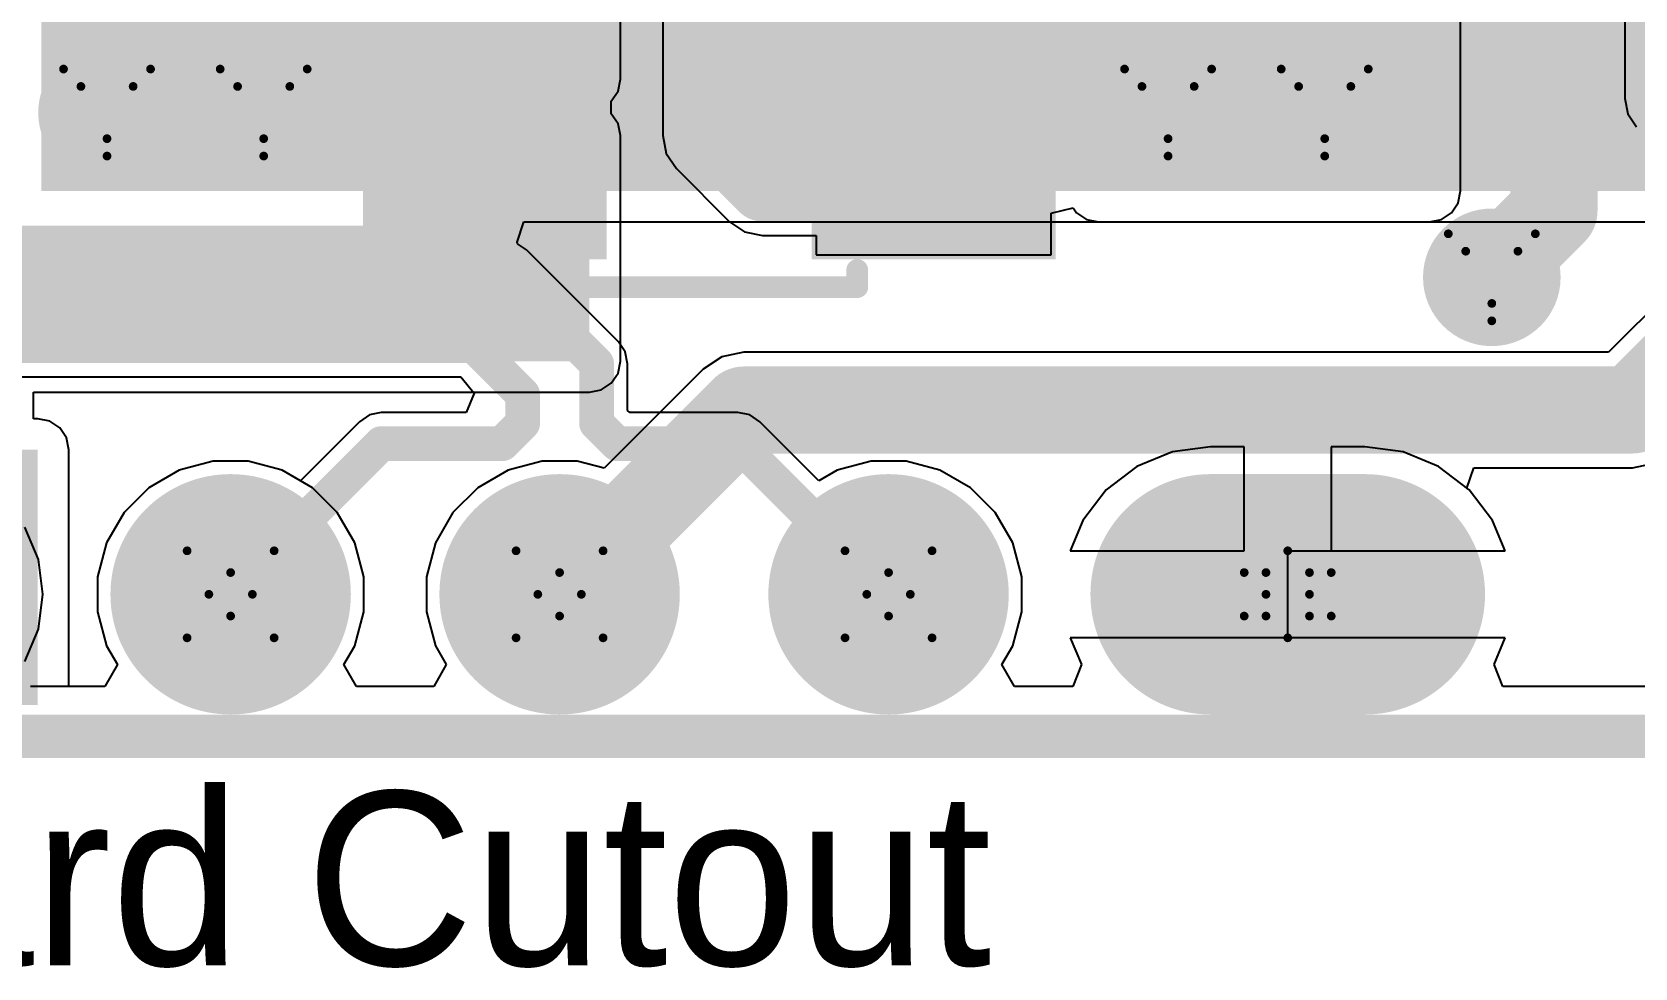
# Model space of a CAD drawing. Header units: millimetres. Extents: x -6 to 194, y -120 to 229.
# Drawn here: x 13.91 to 23.27, y 9.38 to 14.85 of the extents above; entities that cross this region are included whole.
import ezdxf

# ---------------------------------------------------------------- set-up
doc = ezdxf.new("R2010")
doc.units = ezdxf.units.MM
for name, color, linetype in [('BottomLayer', 5, 'Continuous'), ('BottomSolder', 6, 'Continuous'), ('DrillDrawing', 1, 'Continuous'), ('Mechanical2', 216, 'Continuous'), ('MultiLayer', 9, 'Continuous'), ('PadHoleLayer', 156, 'Continuous'), ('TopLayer', 1, 'Continuous'), ('TopOverlay', 2, 'Continuous'), ('TopPaste', 8, 'Continuous'), ('TopSolder', 216, 'Continuous'), ('ViaHoleLayer', 16, 'Continuous')]:
    doc.layers.add(name, color=color, linetype=linetype)

# ---------------------------------------------------------------- blocks, each defined once
blk = doc.blocks.new('SOT_23_6_10')
at = {"layer": 'TopLayer'}
for points in [[(-1.92, 1.26), (-0.7, 1.26), (-0.7, 0.64), (-1.92, 0.64)], [(0.7, 1.26), (1.92, 1.26), (1.92, 0.64), (0.7, 0.64)], [(-1.92, 0.31), (-0.7, 0.31), (-0.7, -0.31), (-1.92, -0.31)], [(0.7, 0.31), (1.92, 0.31), (1.92, -0.31), (0.7, -0.31)], [(-1.92, -0.64), (-0.7, -0.64), (-0.7, -1.26), (-1.92, -1.26)], [(0.7, -0.64), (1.92, -0.64), (1.92, -1.26), (0.7, -1.26)]]:
    blk.add_hatch(color=1, dxfattribs=at).paths.add_polyline_path(points)
at = {"layer": 'TopPaste'}
for points in [[(-1.92, 1.26), (-0.7, 1.26), (-0.7, 0.64), (-1.92, 0.64)], [(0.7, 1.26), (1.92, 1.26), (1.92, 0.64), (0.7, 0.64)], [(-1.92, 0.31), (-0.7, 0.31), (-0.7, -0.31), (-1.92, -0.31)], [(0.7, 0.31), (1.92, 0.31), (1.92, -0.31), (0.7, -0.31)], [(-1.92, -0.64), (-0.7, -0.64), (-0.7, -1.26), (-1.92, -1.26)], [(0.7, -0.64), (1.92, -0.64), (1.92, -1.26), (0.7, -1.26)]]:
    blk.add_hatch(color=8, dxfattribs=at).paths.add_polyline_path(points)
at = {"layer": 'TopSolder'}
for points in [[(-2.0216, 1.3616), (-0.5984, 1.3616), (-0.5984, 0.5384), (-2.0216, 0.5384)], [(0.5984, 1.3616), (2.0216, 1.3616), (2.0216, 0.5384), (0.5984, 0.5384)], [(-2.0216, 0.4116), (-0.5984, 0.4116), (-0.5984, -0.4116), (-2.0216, -0.4116)], [(0.5984, 0.4116), (2.0216, 0.4116), (2.0216, -0.4116), (0.5984, -0.4116)], [(-2.0216, -0.5384), (-0.5984, -0.5384), (-0.5984, -1.3616), (-2.0216, -1.3616)], [(0.5984, -0.5384), (2.0216, -0.5384), (2.0216, -1.3616), (0.5984, -1.3616)]]:
    blk.add_hatch(color=216, dxfattribs=at).paths.add_polyline_path(points)
at = {"layer": 'TopOverlay', "const_width": 0.127}
for points in [[(-0.889, 1.524), (0.8636, 1.524)], [(-0.889, 1.424), (-0.889, 1.524)], [(0.8636, 1.424), (0.8636, 1.524)], [(-2.1844, 1.0922), (-2.0574, 0.9652)], [(-2.1844, 0.8382), (-2.1844, 1.0922)], [(-2.1844, 0.8382), (-2.0574, 0.9652)], [(-0.889, -1.524), (-0.889, -1.424)], [(0.8636, -1.524), (0.8636, -1.424)], [(-0.889, -1.524), (0.8636, -1.524)]]:
    blk.add_lwpolyline(points, dxfattribs=at)
at = {"layer": 'TopOverlay', "const_width": 0.0635}
for points in [[(-0.9207, 1.524, 1), (-0.8572, 1.524, 1)], [(-0.9207, 1.524, 1), (-0.8572, 1.524, 1)], [(0.8318, 1.524, 1), (0.8953, 1.524, 1)], [(0.8318, 1.524, 1), (0.8953, 1.524, 1)], [(-0.9207, 1.424, 1), (-0.8572, 1.424, 1)], [(0.8318, 1.424, 1), (0.8953, 1.424, 1)], [(-2.2161, 1.0922, 1), (-2.1526, 1.0922, 1)], [(-2.2161, 1.0922, 1), (-2.1526, 1.0922, 1)], [(-2.0892, 0.9652, 1), (-2.0257, 0.9652, 1)], [(-2.0892, 0.9652, 1), (-2.0257, 0.9652, 1)], [(-2.2161, 0.8382, 1), (-2.1526, 0.8382, 1)], [(-2.2161, 0.8382, 1), (-2.1526, 0.8382, 1)], [(-0.9207, -1.424, 1), (-0.8572, -1.424, 1)], [(0.8318, -1.424, 1), (0.8953, -1.424, 1)], [(-0.9207, -1.524, 1), (-0.8572, -1.524, 1)], [(-0.9207, -1.524, 1), (-0.8572, -1.524, 1)], [(0.8318, -1.524, 1), (0.8953, -1.524, 1)], [(0.8318, -1.524, 1), (0.8953, -1.524, 1)]]:
    blk.add_lwpolyline(points, format="xyb", close=True, dxfattribs=at)
blk = doc.blocks.new('U224_051N_3GRA035_11')
at = {"layer": 'BottomLayer'}
h = blk.add_hatch(color=5, dxfattribs=at)
edge = h.paths.add_edge_path()
edge.add_arc((-1.92, 4.3), 0.6, 0, 360)
h = blk.add_hatch(color=5, dxfattribs=at)
edge = h.paths.add_edge_path()
edge.add_arc((0, 4.3), 0.6, 0, 360)
h = blk.add_hatch(color=5, dxfattribs=at)
edge = h.paths.add_edge_path()
edge.add_arc((1.92, 4.3), 0.6, 0, 360)
h = blk.add_hatch(color=5, dxfattribs=at)
edge = h.paths.add_edge_path()
edge.add_arc((4.7, 4.3), 0.6, 270, 450)
edge.add_line((4.7, 4.9), (3.8, 4.9))
edge.add_arc((3.8, 4.3), 0.6, 90, 270)
edge.add_line((3.8, 3.7), (4.7, 3.7))
at = {"layer": 'BottomSolder'}
h = blk.add_hatch(color=6, dxfattribs=at)
edge = h.paths.add_edge_path()
edge.add_arc((-1.92, 4.3), 0.7016, 0, 360)
h = blk.add_hatch(color=6, dxfattribs=at)
edge = h.paths.add_edge_path()
edge.add_arc((0, 4.3), 0.7016, 0, 360)
h = blk.add_hatch(color=6, dxfattribs=at)
edge = h.paths.add_edge_path()
edge.add_arc((1.92, 4.3), 0.7016, 0, 360)
h = blk.add_hatch(color=6, dxfattribs=at)
edge = h.paths.add_edge_path()
edge.add_arc((4.7, 4.3), 0.7016, 270, 450)
edge.add_line((4.7, 5.0016), (3.8, 5.0016))
edge.add_arc((3.8, 4.3), 0.7016, 90, 270)
edge.add_line((3.8, 3.5984), (4.7, 3.5984))
at = {"layer": 'MultiLayer'}
h = blk.add_hatch(color=9, dxfattribs=at)
edge = h.paths.add_edge_path()
edge.add_arc((-1.92, 4.3), 0.6, 0, 360)
h = blk.add_hatch(color=9, dxfattribs=at)
edge = h.paths.add_edge_path()
edge.add_arc((0, 4.3), 0.6, 0, 360)
h = blk.add_hatch(color=9, dxfattribs=at)
edge = h.paths.add_edge_path()
edge.add_arc((1.92, 4.3), 0.6, 0, 360)
h = blk.add_hatch(color=9, dxfattribs=at)
edge = h.paths.add_edge_path()
edge.add_arc((4.7, 4.3), 0.6, 270, 450)
edge.add_line((4.7, 4.9), (3.8, 4.9))
edge.add_arc((3.8, 4.3), 0.6, 90, 270)
edge.add_line((3.8, 3.7), (4.7, 3.7))
at = {"layer": 'PadHoleLayer'}
h = blk.add_hatch(color=156, dxfattribs=at)
edge = h.paths.add_edge_path()
edge.add_arc((-1.92, 4.3), 0.36, 0, 360)
h = blk.add_hatch(color=156, dxfattribs=at)
edge = h.paths.add_edge_path()
edge.add_arc((0, 4.3), 0.36, 0, 360)
h = blk.add_hatch(color=156, dxfattribs=at)
edge = h.paths.add_edge_path()
edge.add_arc((1.92, 4.3), 0.36, 0, 360)
h = blk.add_hatch(color=156, dxfattribs=at)
edge = h.paths.add_edge_path()
edge.add_arc((4.65, 4.3), 0.36, 270, 450)
edge.add_line((4.65, 4.66), (3.85, 4.66))
edge.add_arc((3.85, 4.3), 0.36, 90, 270)
edge.add_line((3.85, 3.94), (4.65, 3.94))
at = {"layer": 'TopLayer'}
h = blk.add_hatch(color=1, dxfattribs=at)
edge = h.paths.add_edge_path()
edge.add_arc((-1.92, 4.3), 0.6, 0, 360)
h = blk.add_hatch(color=1, dxfattribs=at)
edge = h.paths.add_edge_path()
edge.add_arc((0, 4.3), 0.6, 0, 360)
h = blk.add_hatch(color=1, dxfattribs=at)
edge = h.paths.add_edge_path()
edge.add_arc((1.92, 4.3), 0.6, 0, 360)
h = blk.add_hatch(color=1, dxfattribs=at)
edge = h.paths.add_edge_path()
edge.add_arc((4.7, 4.3), 0.6, 270, 450)
edge.add_line((4.7, 4.9), (3.8, 4.9))
edge.add_arc((3.8, 4.3), 0.6, 90, 270)
edge.add_line((3.8, 3.7), (4.7, 3.7))
at = {"layer": 'TopSolder'}
h = blk.add_hatch(color=216, dxfattribs=at)
edge = h.paths.add_edge_path()
edge.add_arc((-1.92, 4.3), 0.7016, 0, 360)
h = blk.add_hatch(color=216, dxfattribs=at)
edge = h.paths.add_edge_path()
edge.add_arc((0, 4.3), 0.7016, 0, 360)
h = blk.add_hatch(color=216, dxfattribs=at)
edge = h.paths.add_edge_path()
edge.add_arc((1.92, 4.3), 0.7016, 0, 360)
h = blk.add_hatch(color=216, dxfattribs=at)
edge = h.paths.add_edge_path()
edge.add_arc((4.7, 4.3), 0.7016, 270, 450)
edge.add_line((4.7, 5.0016), (3.8, 5.0016))
edge.add_arc((3.8, 4.3), 0.7016, 90, 270)
edge.add_line((3.8, 3.5984), (4.7, 3.5984))
at = {"layer": 'TopOverlay', "const_width": 0.127}
for points in [[(-6.8, 3.4714), (0, 3.4714)], [(0, 3.4714), (6.8, 3.4714)]]:
    blk.add_lwpolyline(points, dxfattribs=at)
at = {"layer": 'TopOverlay', "const_width": 0.0635}
blk.add_lwpolyline([(-0.0318, 3.4714, 1), (0.0318, 3.4714, 1)], format="xyb", close=True, dxfattribs=at)
blk.add_lwpolyline([(-0.0318, 3.4714, 1), (0.0318, 3.4714, 1)], format="xyb", close=True, dxfattribs=at)
at = {"layer": 'TopOverlay'}
blk.add_text('Board Cutout', height=1.016, rotation=360, dxfattribs=at).set_placement((-5.4863, 2.1336))

msp = doc.modelspace()

# ---------------------------------------------------------------- hatches: boundary and pattern name
at = {"layer": 'BottomLayer'}
msp.add_hatch(color=5, dxfattribs=at).paths.add_polyline_path([(13.9673, 13.9192), (50.1142, 13.9192), (50.1142, 15.7695), (13.9673, 15.7695)])
h = msp.add_hatch(color=5, dxfattribs=at)
edge = h.paths.add_edge_path()
edge.add_arc((14.351, 14.3764), 0.3, 0, 360)
h = msp.add_hatch(color=5, dxfattribs=at)
edge = h.paths.add_edge_path()
edge.add_arc((15.2654, 14.3764), 0.3, 0, 360)
h = msp.add_hatch(color=5, dxfattribs=at)
edge = h.paths.add_edge_path()
edge.add_arc((20.544, 14.3764), 0.3, 0, 360)
h = msp.add_hatch(color=5, dxfattribs=at)
edge = h.paths.add_edge_path()
edge.add_arc((21.4584, 14.3764), 0.3, 0, 360)
h = msp.add_hatch(color=5, dxfattribs=at)
edge = h.paths.add_edge_path()
edge.add_arc((22.4336, 13.4147), 0.3, 0, 360)
at = {"layer": 'BottomSolder'}
h = msp.add_hatch(color=6, dxfattribs=at)
edge = h.paths.add_edge_path()
edge.add_arc((14.351, 14.3764), 0.4016, 0, 360)
h = msp.add_hatch(color=6, dxfattribs=at)
edge = h.paths.add_edge_path()
edge.add_arc((15.2654, 14.3764), 0.4016, 0, 360)
h = msp.add_hatch(color=6, dxfattribs=at)
edge = h.paths.add_edge_path()
edge.add_arc((20.544, 14.3764), 0.4016, 0, 360)
h = msp.add_hatch(color=6, dxfattribs=at)
edge = h.paths.add_edge_path()
edge.add_arc((21.4584, 14.3764), 0.4016, 0, 360)
h = msp.add_hatch(color=6, dxfattribs=at)
edge = h.paths.add_edge_path()
edge.add_arc((22.4336, 13.4147), 0.4016, 0, 360)
at = {"layer": 'TopLayer'}
for points in [[(20.1373, 13.9192), (22.0698, 13.9192), (22.0698, 16.4113), (20.1373, 16.4113)], [(13.9673, 13.9192), (15.6818, 13.9192), (15.6818, 15.7695), (13.9673, 15.7695)], [(13.9673, 14.5716), (17.1662, 14.5716), (17.1662, 15.1916), (13.9673, 15.1916)], [(18.5662, 14.5716), (22.0698, 14.5716), (22.0698, 15.1916), (18.5662, 15.1916)], [(15.9462, 12.925), (17.1662, 12.925), (17.1662, 14.2416), (15.9462, 14.2416)], [(11.844, 12.925), (17.1662, 12.925), (17.1662, 13.7155), (11.844, 13.7155)], [(11.5262, 10.9179), (13.9468, 10.9179), (13.9468, 12.4079), (11.5262, 12.4079)]]:
    msp.add_hatch(color=1, dxfattribs=at).paths.add_polyline_path(points)
h = msp.add_hatch(color=1, dxfattribs=at)
edge = h.paths.add_edge_path()
edge.add_arc((14.351, 14.3764), 0.3, 0, 360)
h = msp.add_hatch(color=1, dxfattribs=at)
edge = h.paths.add_edge_path()
edge.add_arc((15.2654, 14.3764), 0.3, 0, 360)
h = msp.add_hatch(color=1, dxfattribs=at)
edge = h.paths.add_edge_path()
edge.add_arc((20.544, 14.3764), 0.3, 0, 360)
h = msp.add_hatch(color=1, dxfattribs=at)
edge = h.paths.add_edge_path()
edge.add_arc((21.4584, 14.3764), 0.3, 0, 360)
h = msp.add_hatch(color=1, dxfattribs=at)
edge = h.paths.add_edge_path()
edge.add_arc((22.4336, 13.4147), 0.3, 0, 360)
at = {"layer": 'TopSolder'}
h = msp.add_hatch(color=216, dxfattribs=at)
edge = h.paths.add_edge_path()
edge.add_arc((14.351, 14.3764), 0.4016, 0, 360)
h = msp.add_hatch(color=216, dxfattribs=at)
edge = h.paths.add_edge_path()
edge.add_arc((15.2654, 14.3764), 0.4016, 0, 360)
h = msp.add_hatch(color=216, dxfattribs=at)
edge = h.paths.add_edge_path()
edge.add_arc((20.544, 14.3764), 0.4016, 0, 360)
h = msp.add_hatch(color=216, dxfattribs=at)
edge = h.paths.add_edge_path()
edge.add_arc((21.4584, 14.3764), 0.4016, 0, 360)
h = msp.add_hatch(color=216, dxfattribs=at)
edge = h.paths.add_edge_path()
edge.add_arc((22.4336, 13.4147), 0.4016, 0, 360)
at = {"layer": 'ViaHoleLayer'}
h = msp.add_hatch(color=16, dxfattribs=at)
edge = h.paths.add_edge_path()
edge.add_arc((14.351, 14.3764), 0.15, 0, 360)
h = msp.add_hatch(color=16, dxfattribs=at)
edge = h.paths.add_edge_path()
edge.add_arc((15.2654, 14.3764), 0.15, 0, 360)
h = msp.add_hatch(color=16, dxfattribs=at)
edge = h.paths.add_edge_path()
edge.add_arc((20.544, 14.3764), 0.15, 0, 360)
h = msp.add_hatch(color=16, dxfattribs=at)
edge = h.paths.add_edge_path()
edge.add_arc((21.4584, 14.3764), 0.15, 0, 360)
h = msp.add_hatch(color=16, dxfattribs=at)
edge = h.paths.add_edge_path()
edge.add_arc((22.4336, 13.4147), 0.15, 0, 360)

# ---------------------------------------------------------------- linework, layer by layer
at = {"layer": 'BottomLayer'}
for p, q in [((16.7444, 13.6204), (16.7838, 13.7379)), ((16.7838, 13.7379), (50.1142, 13.7379)), ((16.7462, 13.6109), (16.7444, 13.6204)), ((16.7995, 13.5753), (16.7462, 13.6109)), ((17.3365, 13.0382), (16.7995, 13.5753)), ((17.3758, 12.9794), (17.3365, 13.0382)), ((17.3896, 12.9101), (17.3758, 12.9794)), ((11.24, 12.834), (16.4153, 12.834)), ((16.4153, 12.834), (16.4937, 12.7387)), ((17.3896, 12.638), (17.3896, 12.9101)), ((16.4937, 12.7387), (16.4467, 12.6251)), ((17.4025, 12.6251), (17.3896, 12.638)), ((15.8237, 12.572), (15.4793, 12.2277)), ((15.8825, 12.6113), (15.8237, 12.572)), ((15.9519, 12.6251), (15.8825, 12.6113)), ((16.4467, 12.6251), (15.9519, 12.6251)), ((18.0331, 12.6251), (17.4025, 12.6251)), ((18.1024, 12.6113), (18.0331, 12.6251)), ((18.1612, 12.572), (18.1024, 12.6113)), ((18.5056, 12.2277), (18.1612, 12.572)), ((20.5695, 12.3964), (20.3618, 12.3104)), ((20.7924, 12.4258), (20.5695, 12.3964)), ((20.9884, 12.4258), (20.7924, 12.4258)), ((20.9884, 11.8184), (20.9884, 12.4258)), ((21.6925, 12.4258), (21.4964, 12.4258)), ((21.4964, 12.4258), (21.4964, 11.8184)), ((21.9154, 12.3964), (21.6925, 12.4258)), ((22.1231, 12.3104), (21.9154, 12.3964)), ((14.7722, 12.2892), (14.5949, 12.1868)), ((14.97, 12.3422), (14.7722, 12.2892)), ((15.1748, 12.3422), (14.97, 12.3422)), ((15.3727, 12.2892), (15.1748, 12.3422)), ((15.4793, 12.2277), (15.3727, 12.2892)), ((18.6122, 12.2892), (18.5056, 12.2277)), ((18.8101, 12.3422), (18.6122, 12.2892)), ((19.0149, 12.3422), (18.8101, 12.3422)), ((19.2127, 12.2892), (19.0149, 12.3422)), ((19.39, 12.1868), (19.2127, 12.2892)), ((20.3618, 12.3104), (20.1834, 12.1735)), ((22.3015, 12.1735), (22.1231, 12.3104)), ((14.5949, 12.1868), (14.4501, 12.042)), ((19.5348, 12.042), (19.39, 12.1868)), ((20.1834, 12.1735), (20.0465, 11.9951)), ((22.4384, 11.9951), (22.3015, 12.1735)), ((14.4501, 12.042), (14.3477, 11.8646)), ((19.6372, 11.8646), (19.5348, 12.042)), ((20.0465, 11.9951), (19.9733, 11.8184)), ((22.5116, 11.8184), (22.4384, 11.9951)), ((13.9502, 11.7675), (13.8719, 11.9567)), ((14.3477, 11.8646), (14.2947, 11.6668)), ((19.6903, 11.6668), (19.6372, 11.8646)), ((19.9733, 11.8184), (20.9884, 11.8184)), ((21.4964, 11.8184), (22.5116, 11.8184)), ((13.977, 11.5644), (13.9502, 11.7675)), ((14.2947, 11.6668), (14.2947, 11.462)), ((19.6903, 11.462), (19.6903, 11.6668)), ((13.9502, 11.3614), (13.977, 11.5644)), ((14.2947, 11.462), (14.3477, 11.2642)), ((19.6372, 11.2642), (19.6903, 11.462)), ((13.8719, 11.1722), (13.9502, 11.3614)), ((14.3477, 11.2642), (14.4113, 11.154)), ((19.5736, 11.154), (19.6372, 11.2642)), ((21.2424, 11.3104), (19.9733, 11.3104)), ((19.9733, 11.3104), (20.0381, 11.154)), ((22.5116, 11.3104), (21.2424, 11.3104)), ((22.4468, 11.154), (22.5116, 11.3104)), ((14.4113, 11.154), (14.3379, 11.027)), ((19.647, 11.027), (19.5736, 11.154)), ((20.0381, 11.154), (19.9873, 11.027)), ((22.4976, 11.027), (22.4468, 11.154)), ((14.3379, 11.027), (13.9041, 11.027)), ((19.9873, 11.027), (19.647, 11.027)), ((23.9811, 11.027), (22.4976, 11.027))]:
    msp.add_line(p, q, dxfattribs=at)
at = {"layer": 'BottomLayer', "const_width": 0.2032}
for points in [[(13.175, 13.4471), (14.6482, 13.4471)], [(14.6482, 13.4471), (16.6713, 13.4471)], [(16.6713, 13.4471), (17.2084, 12.9101)], [(11.24, 13.0153), (16.4924, 13.0153)], [(16.4924, 13.0153), (16.7766, 12.7312)], [(17.2084, 12.5629), (17.2084, 12.9101)], [(16.7766, 12.5629), (16.7766, 12.7312)], [(16.6575, 12.4438), (16.7766, 12.5629)], [(17.2084, 12.5629), (17.3274, 12.4438)], [(15.0724, 11.5644), (15.9519, 12.4438)], [(15.9519, 12.4438), (16.6575, 12.4438)], [(17.3274, 12.4438), (18.0331, 12.4438)], [(18.0331, 12.4438), (18.9125, 11.5644)]]:
    msp.add_lwpolyline(points, dxfattribs=at)
at = {"layer": 'BottomLayer', "const_width": 0.1016}
for points in [[(14.5974, 13.4471, 1), (14.699, 13.4471, 1)], [(14.5974, 13.4471, 1), (14.699, 13.4471, 1)], [(16.6205, 13.4471, 1), (16.7221, 13.4471, 1)], [(16.6205, 13.4471, 1), (16.7221, 13.4471, 1)], [(16.4416, 13.0153, 1), (16.5432, 13.0153, 1)], [(16.4416, 13.0153, 1), (16.5432, 13.0153, 1)], [(17.1576, 12.9101, 1), (17.2592, 12.9101, 1)], [(17.1576, 12.9101, 1), (17.2592, 12.9101, 1)], [(16.7258, 12.7312, 1), (16.8274, 12.7312, 1)], [(16.7258, 12.7312, 1), (16.8274, 12.7312, 1)], [(16.7258, 12.5629, 1), (16.8274, 12.5629, 1)], [(16.7258, 12.5629, 1), (16.8274, 12.5629, 1)], [(17.1576, 12.5629, 1), (17.2592, 12.5629, 1)], [(17.1576, 12.5629, 1), (17.2592, 12.5629, 1)], [(15.9011, 12.4438, 1), (16.0027, 12.4438, 1)], [(15.9011, 12.4438, 1), (16.0027, 12.4438, 1)], [(16.6067, 12.4438, 1), (16.7083, 12.4438, 1)], [(16.6067, 12.4438, 1), (16.7083, 12.4438, 1)], [(17.2766, 12.4438, 1), (17.3782, 12.4438, 1)], [(17.2766, 12.4438, 1), (17.3782, 12.4438, 1)], [(17.9823, 12.4438, 1), (18.0839, 12.4438, 1)], [(17.9823, 12.4438, 1), (18.0839, 12.4438, 1)], [(15.0216, 11.5644, 1), (15.1232, 11.5644, 1)], [(18.8617, 11.5644, 1), (18.9633, 11.5644, 1)]]:
    msp.add_lwpolyline(points, format="xyb", close=True, dxfattribs=at)
at = {"layer": 'DrillDrawing', "const_width": 0.0508}
for points in [[(14.097, 14.6304), (14.605, 14.6304)], [(14.097, 14.6304), (14.351, 14.1224)], [(14.351, 14.1224), (14.605, 14.6304)], [(15.0114, 14.6304), (15.5194, 14.6304)], [(15.0114, 14.6304), (15.2654, 14.1224)], [(15.2654, 14.1224), (15.5194, 14.6304)], [(20.29, 14.6304), (20.798, 14.6304)], [(20.29, 14.6304), (20.544, 14.1224)], [(20.544, 14.1224), (20.798, 14.6304)], [(21.2044, 14.6304), (21.7124, 14.6304)], [(21.2044, 14.6304), (21.4584, 14.1224)], [(21.4584, 14.1224), (21.7124, 14.6304)], [(14.1986, 14.5288), (14.5034, 14.5288)], [(14.1986, 14.5288), (14.351, 14.224)], [(14.351, 14.224), (14.5034, 14.5288)], [(15.113, 14.5288), (15.4178, 14.5288)], [(15.113, 14.5288), (15.2654, 14.224)], [(15.2654, 14.224), (15.4178, 14.5288)], [(20.3916, 14.5288), (20.6964, 14.5288)], [(20.3916, 14.5288), (20.544, 14.224)], [(20.544, 14.224), (20.6964, 14.5288)], [(21.306, 14.5288), (21.6108, 14.5288)], [(21.306, 14.5288), (21.4584, 14.224)], [(21.4584, 14.224), (21.6108, 14.5288)], [(22.1796, 13.6687), (22.6876, 13.6687)], [(22.1796, 13.6687), (22.4336, 13.1607)], [(22.4336, 13.1607), (22.6876, 13.6687)], [(22.2812, 13.5671), (22.586, 13.5671)], [(22.2812, 13.5671), (22.4336, 13.2623)], [(22.4336, 13.2623), (22.586, 13.5671)], [(14.8184, 11.8184), (15.0724, 11.6914)], [(14.8184, 11.8184), (14.9454, 11.5644)], [(15.0724, 11.6914), (15.3264, 11.8184)], [(15.1994, 11.5644), (15.3264, 11.8184)], [(16.7385, 11.8184), (16.9925, 11.6914)], [(16.7385, 11.8184), (16.8655, 11.5644)], [(16.9925, 11.6914), (17.2465, 11.8184)], [(17.1195, 11.5644), (17.2465, 11.8184)], [(18.6585, 11.8184), (18.9125, 11.6914)], [(18.6585, 11.8184), (18.7855, 11.5644)], [(18.9125, 11.6914), (19.1665, 11.8184)], [(19.0395, 11.5644), (19.1665, 11.8184)], [(21.1154, 11.6914), (21.2424, 11.8184)], [(21.2424, 11.8184), (21.3694, 11.6914)], [(20.9884, 11.6914), (21.1154, 11.5644)], [(20.9884, 11.6914), (21.1154, 11.6914)], [(21.3694, 11.6914), (21.4964, 11.6914)], [(21.3694, 11.5644), (21.4964, 11.6914)], [(14.8184, 11.3104), (14.9454, 11.5644)], [(15.1994, 11.5644), (15.3264, 11.3104)], [(16.7385, 11.3104), (16.8655, 11.5644)], [(17.1195, 11.5644), (17.2465, 11.3104)], [(18.6585, 11.3104), (18.7855, 11.5644)], [(19.0395, 11.5644), (19.1665, 11.3104)], [(20.9884, 11.4374), (21.1154, 11.5644)], [(21.3694, 11.5644), (21.4964, 11.4374)], [(14.8184, 11.3104), (15.0724, 11.4374)], [(15.0724, 11.4374), (15.3264, 11.3104)], [(16.7385, 11.3104), (16.9925, 11.4374)], [(16.9925, 11.4374), (17.2465, 11.3104)], [(18.6585, 11.3104), (18.9125, 11.4374)], [(18.9125, 11.4374), (19.1665, 11.3104)], [(20.9884, 11.4374), (21.1154, 11.4374)], [(21.1154, 11.4374), (21.2424, 11.3104)], [(21.2424, 11.3104), (21.3694, 11.4374)], [(21.3694, 11.4374), (21.4964, 11.4374)]]:
    msp.add_lwpolyline(points, dxfattribs=at)
at = {"layer": 'DrillDrawing', "const_width": 0.0254}
for points in [[(14.0843, 14.6304, 1), (14.1097, 14.6304, 1)], [(14.0843, 14.6304, 1), (14.1097, 14.6304, 1)], [(14.5923, 14.6304, 1), (14.6177, 14.6304, 1)], [(14.5923, 14.6304, 1), (14.6177, 14.6304, 1)], [(14.9987, 14.6304, 1), (15.0241, 14.6304, 1)], [(14.9987, 14.6304, 1), (15.0241, 14.6304, 1)], [(15.5067, 14.6304, 1), (15.5321, 14.6304, 1)], [(15.5067, 14.6304, 1), (15.5321, 14.6304, 1)], [(20.2773, 14.6304, 1), (20.3027, 14.6304, 1)], [(20.2773, 14.6304, 1), (20.3027, 14.6304, 1)], [(20.7853, 14.6304, 1), (20.8107, 14.6304, 1)], [(20.7853, 14.6304, 1), (20.8107, 14.6304, 1)], [(21.1917, 14.6304, 1), (21.2171, 14.6304, 1)], [(21.1917, 14.6304, 1), (21.2171, 14.6304, 1)], [(21.6997, 14.6304, 1), (21.7251, 14.6304, 1)], [(21.6997, 14.6304, 1), (21.7251, 14.6304, 1)], [(14.1859, 14.5288, 1), (14.2113, 14.5288, 1)], [(14.1859, 14.5288, 1), (14.2113, 14.5288, 1)], [(14.4907, 14.5288, 1), (14.5161, 14.5288, 1)], [(14.4907, 14.5288, 1), (14.5161, 14.5288, 1)], [(15.1003, 14.5288, 1), (15.1257, 14.5288, 1)], [(15.1003, 14.5288, 1), (15.1257, 14.5288, 1)], [(15.4051, 14.5288, 1), (15.4305, 14.5288, 1)], [(15.4051, 14.5288, 1), (15.4305, 14.5288, 1)], [(20.3789, 14.5288, 1), (20.4043, 14.5288, 1)], [(20.3789, 14.5288, 1), (20.4043, 14.5288, 1)], [(20.6837, 14.5288, 1), (20.7091, 14.5288, 1)], [(20.6837, 14.5288, 1), (20.7091, 14.5288, 1)], [(21.2933, 14.5288, 1), (21.3187, 14.5288, 1)], [(21.2933, 14.5288, 1), (21.3187, 14.5288, 1)], [(21.5981, 14.5288, 1), (21.6235, 14.5288, 1)], [(21.5981, 14.5288, 1), (21.6235, 14.5288, 1)], [(14.3383, 14.224, 1), (14.3637, 14.224, 1)], [(14.3383, 14.224, 1), (14.3637, 14.224, 1)], [(15.2527, 14.224, 1), (15.2781, 14.224, 1)], [(15.2527, 14.224, 1), (15.2781, 14.224, 1)], [(20.5313, 14.224, 1), (20.5567, 14.224, 1)], [(20.5313, 14.224, 1), (20.5567, 14.224, 1)], [(21.4457, 14.224, 1), (21.4711, 14.224, 1)], [(21.4457, 14.224, 1), (21.4711, 14.224, 1)], [(14.3383, 14.1224, 1), (14.3637, 14.1224, 1)], [(14.3383, 14.1224, 1), (14.3637, 14.1224, 1)], [(15.2527, 14.1224, 1), (15.2781, 14.1224, 1)], [(15.2527, 14.1224, 1), (15.2781, 14.1224, 1)], [(20.5313, 14.1224, 1), (20.5567, 14.1224, 1)], [(20.5313, 14.1224, 1), (20.5567, 14.1224, 1)], [(21.4457, 14.1224, 1), (21.4711, 14.1224, 1)], [(21.4457, 14.1224, 1), (21.4711, 14.1224, 1)], [(22.1669, 13.6687, 1), (22.1923, 13.6687, 1)], [(22.1669, 13.6687, 1), (22.1923, 13.6687, 1)], [(22.6749, 13.6687, 1), (22.7003, 13.6687, 1)], [(22.6749, 13.6687, 1), (22.7003, 13.6687, 1)], [(22.2685, 13.5671, 1), (22.2939, 13.5671, 1)], [(22.2685, 13.5671, 1), (22.2939, 13.5671, 1)], [(22.5733, 13.5671, 1), (22.5987, 13.5671, 1)], [(22.5733, 13.5671, 1), (22.5987, 13.5671, 1)], [(22.4209, 13.2623, 1), (22.4463, 13.2623, 1)], [(22.4209, 13.2623, 1), (22.4463, 13.2623, 1)], [(22.4209, 13.1607, 1), (22.4463, 13.1607, 1)], [(22.4209, 13.1607, 1), (22.4463, 13.1607, 1)], [(14.8057, 11.8184, 1), (14.8311, 11.8184, 1)], [(14.8057, 11.8184, 1), (14.8311, 11.8184, 1)], [(15.3137, 11.8184, 1), (15.3391, 11.8184, 1)], [(15.3137, 11.8184, 1), (15.3391, 11.8184, 1)], [(16.7258, 11.8184, 1), (16.7512, 11.8184, 1)], [(16.7258, 11.8184, 1), (16.7512, 11.8184, 1)], [(17.2338, 11.8184, 1), (17.2592, 11.8184, 1)], [(17.2338, 11.8184, 1), (17.2592, 11.8184, 1)], [(18.6458, 11.8184, 1), (18.6712, 11.8184, 1)], [(18.6458, 11.8184, 1), (18.6712, 11.8184, 1)], [(19.1538, 11.8184, 1), (19.1792, 11.8184, 1)], [(19.1538, 11.8184, 1), (19.1792, 11.8184, 1)], [(21.2297, 11.8184, 1), (21.2551, 11.8184, 1)], [(21.2297, 11.8184, 1), (21.2551, 11.8184, 1)], [(15.0597, 11.6914, 1), (15.0851, 11.6914, 1)], [(15.0597, 11.6914, 1), (15.0851, 11.6914, 1)], [(16.9798, 11.6914, 1), (17.0052, 11.6914, 1)], [(16.9798, 11.6914, 1), (17.0052, 11.6914, 1)], [(18.8998, 11.6914, 1), (18.9252, 11.6914, 1)], [(18.8998, 11.6914, 1), (18.9252, 11.6914, 1)], [(20.9757, 11.6914, 1), (21.0011, 11.6914, 1)], [(20.9757, 11.6914, 1), (21.0011, 11.6914, 1)], [(21.1027, 11.6914, 1), (21.1281, 11.6914, 1)], [(21.1027, 11.6914, 1), (21.1281, 11.6914, 1)], [(21.3567, 11.6914, 1), (21.3821, 11.6914, 1)], [(21.3567, 11.6914, 1), (21.3821, 11.6914, 1)], [(21.4837, 11.6914, 1), (21.5091, 11.6914, 1)], [(21.4837, 11.6914, 1), (21.5091, 11.6914, 1)], [(14.9327, 11.5644, 1), (14.9581, 11.5644, 1)], [(14.9327, 11.5644, 1), (14.9581, 11.5644, 1)], [(15.1867, 11.5644, 1), (15.2121, 11.5644, 1)], [(15.1867, 11.5644, 1), (15.2121, 11.5644, 1)], [(16.8528, 11.5644, 1), (16.8782, 11.5644, 1)], [(16.8528, 11.5644, 1), (16.8782, 11.5644, 1)], [(17.1068, 11.5644, 1), (17.1322, 11.5644, 1)], [(17.1068, 11.5644, 1), (17.1322, 11.5644, 1)], [(18.7728, 11.5644, 1), (18.7982, 11.5644, 1)], [(18.7728, 11.5644, 1), (18.7982, 11.5644, 1)], [(19.0268, 11.5644, 1), (19.0522, 11.5644, 1)], [(19.0268, 11.5644, 1), (19.0522, 11.5644, 1)], [(21.1027, 11.5644, 1), (21.1281, 11.5644, 1)], [(21.1027, 11.5644, 1), (21.1281, 11.5644, 1)], [(21.3567, 11.5644, 1), (21.3821, 11.5644, 1)], [(21.3567, 11.5644, 1), (21.3821, 11.5644, 1)], [(15.0597, 11.4374, 1), (15.0851, 11.4374, 1)], [(15.0597, 11.4374, 1), (15.0851, 11.4374, 1)], [(16.9798, 11.4374, 1), (17.0052, 11.4374, 1)], [(16.9798, 11.4374, 1), (17.0052, 11.4374, 1)], [(18.8998, 11.4374, 1), (18.9252, 11.4374, 1)], [(18.8998, 11.4374, 1), (18.9252, 11.4374, 1)], [(20.9757, 11.4374, 1), (21.0011, 11.4374, 1)], [(20.9757, 11.4374, 1), (21.0011, 11.4374, 1)], [(21.1027, 11.4374, 1), (21.1281, 11.4374, 1)], [(21.1027, 11.4374, 1), (21.1281, 11.4374, 1)], [(21.3567, 11.4374, 1), (21.3821, 11.4374, 1)], [(21.3567, 11.4374, 1), (21.3821, 11.4374, 1)], [(21.4837, 11.4374, 1), (21.5091, 11.4374, 1)], [(21.4837, 11.4374, 1), (21.5091, 11.4374, 1)], [(14.8057, 11.3104, 1), (14.8311, 11.3104, 1)], [(14.8057, 11.3104, 1), (14.8311, 11.3104, 1)], [(15.3137, 11.3104, 1), (15.3391, 11.3104, 1)], [(15.3137, 11.3104, 1), (15.3391, 11.3104, 1)], [(16.7258, 11.3104, 1), (16.7512, 11.3104, 1)], [(16.7258, 11.3104, 1), (16.7512, 11.3104, 1)], [(17.2338, 11.3104, 1), (17.2592, 11.3104, 1)], [(17.2338, 11.3104, 1), (17.2592, 11.3104, 1)], [(18.6458, 11.3104, 1), (18.6712, 11.3104, 1)], [(18.6458, 11.3104, 1), (18.6712, 11.3104, 1)], [(19.1538, 11.3104, 1), (19.1792, 11.3104, 1)], [(19.1538, 11.3104, 1), (19.1792, 11.3104, 1)], [(21.2297, 11.3104, 1), (21.2551, 11.3104, 1)], [(21.2297, 11.3104, 1), (21.2551, 11.3104, 1)]]:
    msp.add_lwpolyline(points, format="xyb", close=True, dxfattribs=at)
at = {"layer": 'Mechanical2', "const_width": 0.254}
msp.add_lwpolyline([(10.1925, 10.7358), (23.7924, 10.7358)], dxfattribs=at)
at = {"layer": 'TopLayer'}
for p, q in [((23.2095, 18.4735), (23.2095, 14.4584)), ((22.2511, 13.9192), (22.2511, 16.4113)), ((17.5944, 15.5218), (17.5944, 14.2416)), ((17.3475, 14.5716), (17.3475, 15.1916)), ((17.2944, 14.4434), (17.3337, 14.5022)), ((17.3337, 14.5022), (17.3475, 14.5716)), ((17.2944, 14.3698), (17.2944, 14.4434)), ((23.2095, 14.4584), (23.2273, 14.3692)), ((17.3337, 14.311), (17.2944, 14.3698)), ((23.2273, 14.3692), (23.2778, 14.2936)), ((17.3475, 14.2416), (17.3337, 14.311)), ((17.3475, 12.925), (17.3475, 14.2416)), ((17.5944, 14.2416), (17.6151, 14.1376)), ((17.6151, 14.1376), (17.6741, 14.0493)), ((17.6741, 14.0493), (17.984, 13.7393)), ((22.198, 13.791), (22.2373, 13.8498)), ((22.2373, 13.8498), (22.2511, 13.9192)), ((19.8624, 13.7885), (19.9894, 13.8205)), ((19.8624, 13.5454), (19.8624, 13.7885)), ((19.9894, 13.8205), (20.0091, 13.791)), ((20.0091, 13.791), (20.0679, 13.7517)), ((22.1392, 13.7517), (22.198, 13.791)), ((17.984, 13.7393), (17.9841, 13.7393)), ((17.9841, 13.7393), (18.0723, 13.6804)), ((18.0723, 13.6804), (18.1763, 13.6597)), ((18.1763, 13.6597), (18.1763, 13.6597)), ((18.1763, 13.6597), (18.49, 13.6597)), ((18.49, 13.6597), (18.49, 13.5454)), ((20.0679, 13.7517), (20.1373, 13.7379)), ((20.1373, 13.7379), (22.0699, 13.7379)), ((22.0699, 13.7379), (22.1392, 13.7517)), ((18.49, 13.5454), (19.8624, 13.5454)), ((23.4601, 13.3226), (23.1145, 12.9769)), ((17.3337, 12.8556), (17.3475, 12.925)), ((17.9395, 12.9513), (17.8302, 12.8783)), ((18.0683, 12.9769), (17.9395, 12.9513)), ((23.1145, 12.9769), (18.0683, 12.9769)), ((17.8302, 12.8783), (17.252, 12.3001)), ((17.2944, 12.7968), (17.3337, 12.8556)), ((13.9226, 12.5892), (13.9226, 12.7437)), ((13.9226, 12.7437), (17.1662, 12.7437)), ((17.1662, 12.7437), (17.2356, 12.7575)), ((17.2356, 12.7575), (17.2944, 12.7968)), ((13.9468, 12.5892), (13.9226, 12.5892)), ((14.0162, 12.5754), (13.9468, 12.5892)), ((14.075, 12.5361), (14.0162, 12.5754)), ((14.1143, 12.4773), (14.075, 12.5361)), ((14.1281, 12.4079), (14.1143, 12.4773)), ((14.1281, 11.027), (14.1281, 12.4079)), ((14.7722, 12.2892), (14.5949, 12.1868)), ((14.97, 12.3422), (14.7722, 12.2892)), ((15.1748, 12.3422), (14.97, 12.3422)), ((15.3727, 12.2892), (15.1748, 12.3422)), ((15.55, 12.1868), (15.3727, 12.2892)), ((16.6922, 12.2892), (16.5149, 12.1868)), ((16.8901, 12.3422), (16.6922, 12.2892)), ((17.0949, 12.3422), (16.8901, 12.3422)), ((17.252, 12.3001), (17.0949, 12.3422)), ((22.2887, 12.1833), (22.3295, 12.3036)), ((22.3295, 12.3036), (23.254, 12.3036)), ((23.254, 12.3036), (23.3828, 12.3292)), ((14.5949, 12.1868), (14.4501, 12.042)), ((15.6948, 12.042), (15.55, 12.1868)), ((16.5149, 12.1868), (16.3701, 12.042)), ((22.3015, 12.1735), (22.2887, 12.1833)), ((22.4384, 11.9951), (22.3015, 12.1735)), ((14.4501, 12.042), (14.3477, 11.8646)), ((15.7972, 11.8646), (15.6948, 12.042)), ((16.3701, 12.042), (16.2677, 11.8646)), ((22.5116, 11.8184), (22.4384, 11.9951)), ((14.3477, 11.8646), (14.2947, 11.6668)), ((15.8502, 11.6668), (15.7972, 11.8646)), ((16.2677, 11.8646), (16.2147, 11.6668)), ((21.2424, 11.3104), (21.2424, 11.8184)), ((21.2424, 11.8184), (22.5116, 11.8184)), ((14.2947, 11.6668), (14.2947, 11.462)), ((15.8502, 11.462), (15.8502, 11.6668)), ((16.2147, 11.6668), (16.2147, 11.462)), ((14.2947, 11.462), (14.3477, 11.2642)), ((15.7972, 11.2642), (15.8502, 11.462)), ((16.2147, 11.462), (16.2677, 11.2642)), ((14.3477, 11.2642), (14.4113, 11.154)), ((15.7336, 11.154), (15.7972, 11.2642)), ((16.2677, 11.2642), (16.3313, 11.154)), ((22.5116, 11.3104), (21.2424, 11.3104)), ((22.4468, 11.154), (22.5116, 11.3104)), ((14.4113, 11.154), (14.3379, 11.027)), ((15.807, 11.027), (15.7336, 11.154)), ((16.3313, 11.154), (16.2579, 11.027)), ((22.4976, 11.027), (22.4468, 11.154)), ((14.3379, 11.027), (14.1281, 11.027)), ((16.2579, 11.027), (15.807, 11.027)), ((23.9811, 11.027), (22.4976, 11.027))]:
    msp.add_line(p, q, dxfattribs=at)
for points, const_width in [([(22.7965, 13.8025), (22.7965, 17.2847)], 0.508), ([(17.8663, 14.2416), (17.8663, 15.5218)], 0.381), ([(17.8663, 14.2416), (18.1763, 13.9316)], 0.381), ([(18.1763, 13.9316), (19.1762, 13.9316)], 0.381), ([(22.4336, 13.4395), (22.7965, 13.8025)], 0.508), ([(22.4336, 13.4147), (22.4336, 13.4395)], 0.508), ([(23.254, 12.6403), (23.6982, 13.0845)], 0.508), ([(16.9925, 11.5644), (18.0683, 12.6403)], 0.508), ([(18.0683, 12.6403), (23.254, 12.6403)], 0.508)]:
    msp.add_lwpolyline(points, dxfattribs=dict(at, const_width=const_width))
for points, const_width in [([(17.7711, 14.2416, 1), (17.9616, 14.2416, 1)], 0.1905), ([(17.7711, 14.2416, 1), (17.9616, 14.2416, 1)], 0.1905), ([(18.0811, 13.9316, 1), (18.2716, 13.9316, 1)], 0.1905), ([(18.0811, 13.9316, 1), (18.2716, 13.9316, 1)], 0.1905), ([(19.0809, 13.9316, 1), (19.2714, 13.9316, 1)], 0.1905), ([(22.6695, 13.8025, 1), (22.9235, 13.8025, 1)], 0.254), ([(22.6695, 13.8025, 1), (22.9235, 13.8025, 1)], 0.254), ([(22.3066, 13.4395, 1), (22.5606, 13.4395, 1)], 0.254), ([(22.3066, 13.4395, 1), (22.5606, 13.4395, 1)], 0.254), ([(22.3066, 13.4147, 1), (22.5606, 13.4147, 1)], 0.254), ([(17.9413, 12.6403, 1), (18.1953, 12.6403, 1)], 0.254), ([(17.9413, 12.6403, 1), (18.1953, 12.6403, 1)], 0.254), ([(23.127, 12.6403, 1), (23.381, 12.6403, 1)], 0.254), ([(23.127, 12.6403, 1), (23.381, 12.6403, 1)], 0.254), ([(16.8655, 11.5644, 1), (17.1195, 11.5644, 1)], 0.254)]:
    msp.add_lwpolyline(points, format="xyb", close=True, dxfattribs=dict(at, const_width=const_width))

# ---------------------------------------------------------------- block references
for name, p in [('SOT_23_6_10', (17.8662, 14.8816)), ('U224_051N_3GRA035_11', (16.9925, 7.2644))]:
    msp.add_blockref(name, p)

doc.saveas('drawing.dxf')
